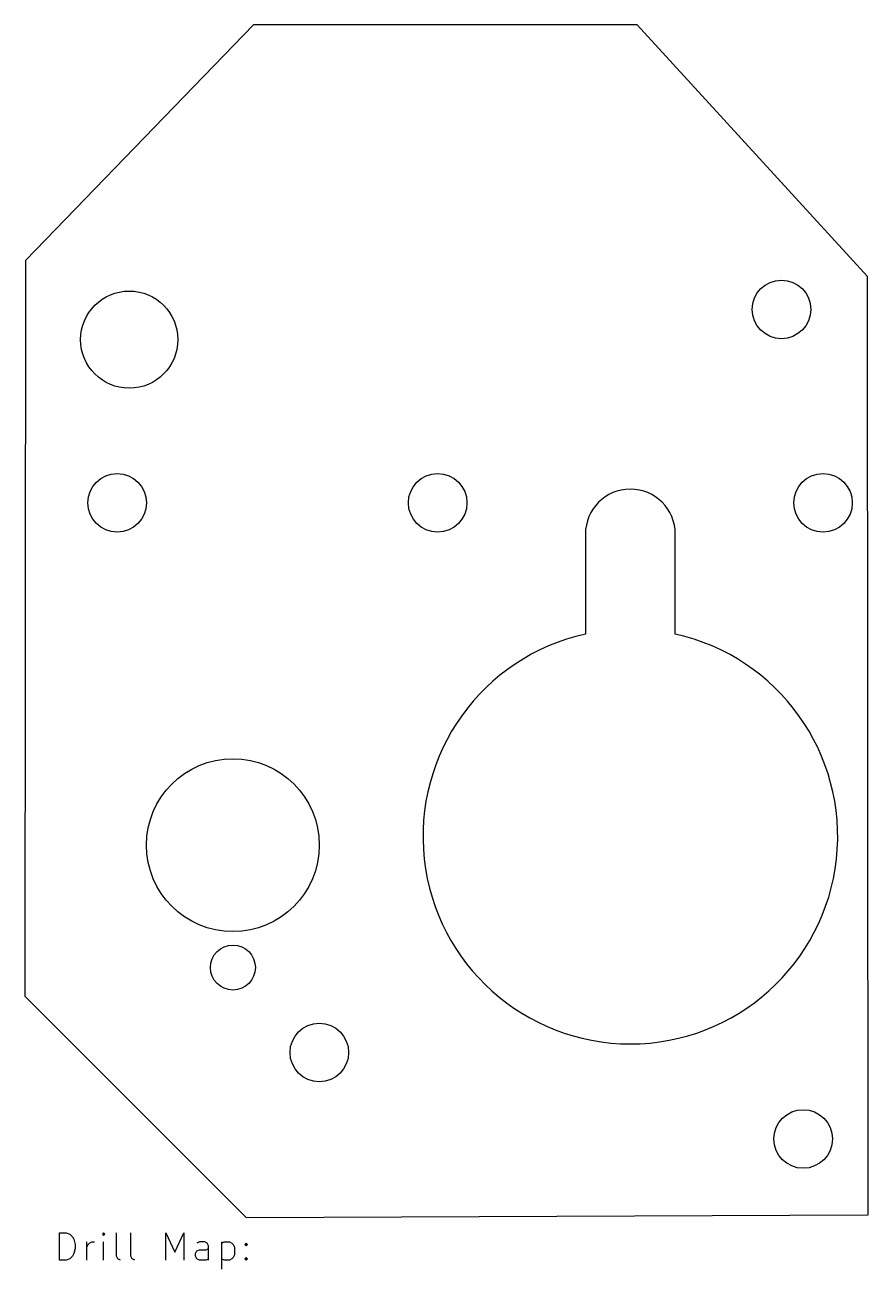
# Model space of a CAD drawing. Extents: x 63.9 to 125.9, y -130.6 to -39.2.
import ezdxf

# ---------------------------------------------------------------- set-up
doc = ezdxf.new("R2010")
doc.units = 0
doc.layers.add('BLACK', color=7, linetype='CONTINUOUS')

msp = doc.modelspace()

# ---------------------------------------------------------------- linework, layer by layer
at = {"layer": 'BLACK', "linetype": 'CONTINUOUS'}
for p, q in [((80.7212, -39.1668), (63.9572, -56.4896)), ((108.915, -39.1668), (80.7212, -39.1668)), ((125.832, -57.658), (108.915, -39.1668)), ((63.9572, -56.4896), (63.9064, -110.541)), ((125.882, -126.594), (125.832, -57.658)), ((105.105, -76.581), (105.105, -83.928)), ((111.702, -83.9265), (111.709, -76.581)), ((63.9064, -110.541), (80.1624, -126.797)), ((80.1624, -126.797), (125.832, -126.594)), ((125.832, -126.594), (125.882, -126.594)), ((66.4576, -129.927), (66.4576, -127.927)), ((66.4576, -127.927), (66.9338, -127.927)), ((66.9338, -127.927), (67.2195, -128.022)), ((69.6957, -127.927), (69.6004, -128.022)), ((69.7909, -128.022), (69.6957, -127.927)), ((69.6957, -127.927), (69.6957, -128.117)), ((70.6481, -129.641), (70.6481, -127.927)), ((71.6957, -129.641), (71.6957, -127.927)), ((74.2671, -129.927), (74.2671, -127.927)), ((74.2671, -127.927), (74.9338, -129.355)), ((74.9338, -129.355), (75.6004, -127.927)), ((75.6004, -127.927), (75.6004, -129.927)), ((67.2195, -128.022), (67.41, -128.212)), ((67.41, -128.212), (67.5052, -128.403)), ((67.5052, -128.403), (67.6004, -128.784)), ((67.6004, -128.784), (67.6004, -129.069)), ((68.4576, -129.927), (68.4576, -128.593)), ((68.4576, -128.974), (68.5528, -128.784)), ((68.5528, -128.784), (68.6481, -128.688)), ((68.6481, -128.688), (68.8385, -128.593)), ((68.8385, -128.593), (69.029, -128.593)), ((69.6004, -128.022), (69.6957, -128.117)), ((69.6957, -128.117), (69.7909, -128.022)), ((69.6957, -129.927), (69.6957, -128.593)), ((76.7433, -128.593), (76.5528, -128.688)), ((77.1243, -128.593), (76.7433, -128.593)), ((77.3147, -128.688), (77.1243, -128.593)), ((77.41, -128.879), (77.3147, -128.688)), ((77.41, -129.927), (77.41, -128.879)), ((78.3624, -128.593), (78.3624, -130.593)), ((78.3624, -128.688), (78.5528, -128.593)), ((78.5528, -128.593), (78.9338, -128.593)), ((78.9338, -128.593), (79.1243, -128.688)), ((79.1243, -128.688), (79.2195, -128.784)), ((79.2195, -128.784), (79.3147, -128.974)), ((80.0766, -128.784), (80.1719, -128.688)), ((80.1719, -128.879), (80.0766, -128.784)), ((80.1719, -128.688), (80.2671, -128.784)), ((80.1719, -128.688), (80.1719, -128.879)), ((80.2671, -128.784), (80.1719, -128.879)), ((67.41, -129.641), (67.2195, -129.831)), ((67.5052, -129.45), (67.41, -129.641)), ((67.6004, -129.069), (67.5052, -129.45)), ((70.7433, -129.831), (70.6481, -129.641)), ((71.7909, -129.831), (71.6957, -129.641)), ((76.4576, -129.45), (76.5528, -129.26)), ((76.4576, -129.641), (76.4576, -129.45)), ((76.5528, -129.831), (76.4576, -129.641)), ((76.5528, -129.26), (76.7433, -129.165)), ((76.7433, -129.165), (77.2195, -129.165)), ((77.2195, -129.165), (77.41, -129.069)), ((79.2195, -129.736), (79.1243, -129.831)), ((79.3147, -129.546), (79.2195, -129.736)), ((79.3147, -128.974), (79.3147, -129.546)), ((80.0766, -129.831), (80.1719, -129.736)), ((80.1719, -129.736), (80.2671, -129.831)), ((80.1719, -129.736), (80.1719, -129.927)), ((66.9338, -129.927), (66.4576, -129.927)), ((67.2195, -129.831), (66.9338, -129.927)), ((70.9338, -129.927), (70.7433, -129.831)), ((71.9814, -129.927), (71.7909, -129.831)), ((76.7433, -129.927), (76.5528, -129.831)), ((77.2195, -129.927), (76.7433, -129.927)), ((77.41, -129.831), (77.2195, -129.927)), ((78.5528, -129.927), (78.3624, -129.831)), ((78.9338, -129.927), (78.5528, -129.927)), ((79.1243, -129.831), (78.9338, -129.927)), ((80.1719, -129.927), (80.0766, -129.831)), ((80.2671, -129.831), (80.1719, -129.927))]:
    msp.add_line(p, q, dxfattribs=at)
at = {"layer": 'BLACK'}
for centre, radius in [((119.52, -60.071), 2.1526), ((71.5772, -62.2935), 3.5712), ((70.6907, -74.2891), 2.1526), ((94.2467, -74.2891), 2.1526), ((122.568, -74.2891), 2.1526), ((79.1972, -99.441), 6.35), ((79.1972, -108.433), 1.651), ((85.5472, -114.681), 2.1526), ((121.107, -121.031), 2.1526)]:
    msp.add_circle(centre, radius, dxfattribs=at)
for centre, radius, start, end in [((108.407, -76.581), 3.302, 0, 180), ((108.407, -98.806), 15.24, -257.487, 77.5133)]:
    msp.add_arc(centre, radius, start, end, dxfattribs=at)

doc.saveas('drawing.dxf')
